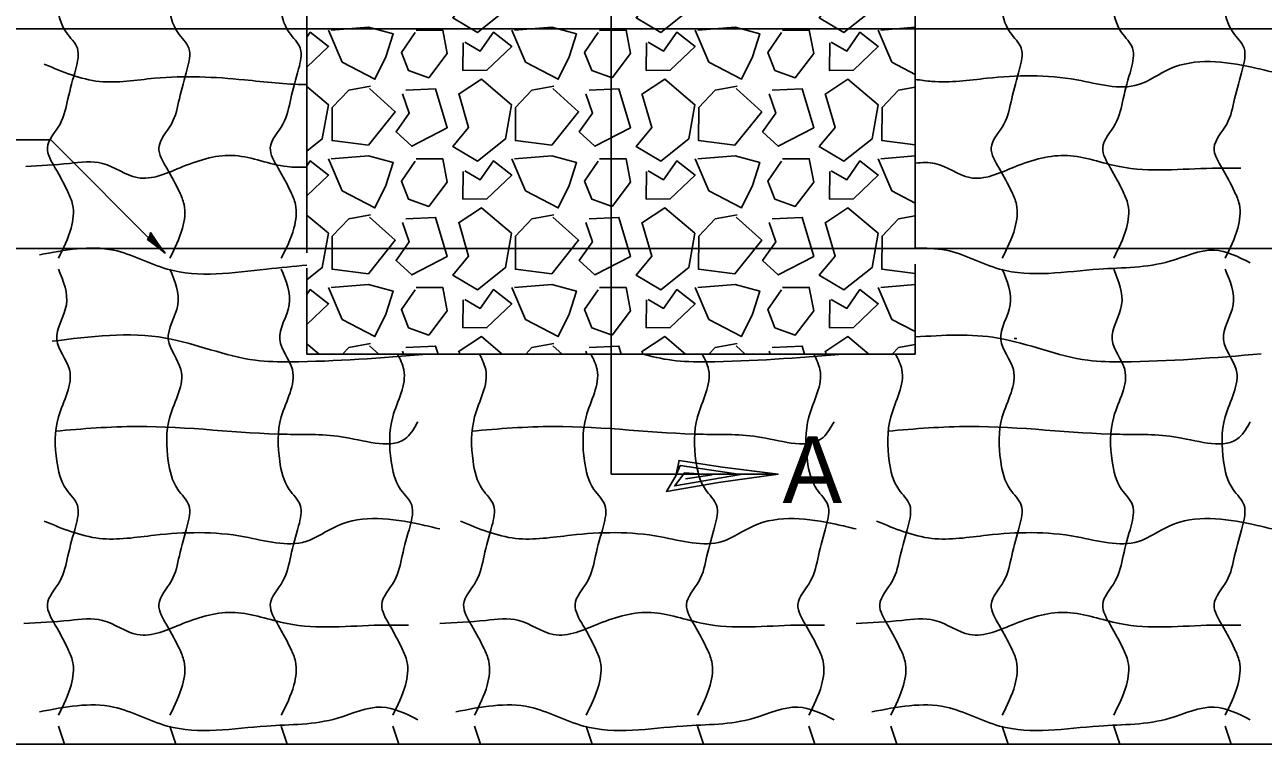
# Model space of a CAD drawing. Extents: x 0 to 2.83, y -0.08 to 1.83.
# Drawn here: x 1.9495 to 2.3199, y 0.808 to 1.0231 of the extents above; entities that cross this region are included whole.
import ezdxf

# ---------------------------------------------------------------- set-up
doc = ezdxf.new("R2010")
doc.units = 0
doc.layers.add('RD_Pr_Roadway_Notes', color=7, linetype='Continuous')
doc.layers.add('SH_General_Details', color=7, linetype='Continuous')

msp = doc.modelspace()

# ---------------------------------------------------------------- linework, layer by layer
at = {"layer": 'RD_Pr_Roadway_Notes'}
for q in [(1.94432, 0.98872), (1.99, 0.95599)]:
    msp.add_line((1.95728, 0.98872), q, dxfattribs=at)
msp.add_lwpolyline([(1.98677, 0.95985), (1.98619, 0.95897), (1.98853, 0.95718), (1.99147, 0.95481), (1.9891, 0.95807), (1.98711, 0.96102), (1.98677, 0.95985), (1.9865, 0.95915), (1.98973, 0.95663), (1.98722, 0.96037), (1.98704, 0.95929), (1.98842, 0.95803), (1.98737, 0.95951)], dxfattribs=at)
at = {"layer": 'SH_General_Details'}
for p, q in [((2.12486, 0.88874), (2.12486, 1.53237)), ((2.03382, 0.95491), (2.03382, 1.1594)), ((2.21583, 0.95632), (2.21583, 1.1594)), ((1.68519, 1.02188), (2.00749, 1.02188)), ((2.00749, 1.02188), (2.24215, 1.02188)), ((2.5647, 1.02188), (2.24215, 1.02188)), ((1.68477, 0.95625), (2.56428, 0.95625)), ((2.03382, 0.92467), (2.03382, 0.95038)), ((2.21583, 0.92467), (2.21583, 0.95157)), ((2.24541, 0.92938), (2.24625, 0.92938)), ((2.03382, 0.92467), (2.21583, 0.92467)), ((2.12486, 0.88874), (2.17479, 0.88874)), ((1.95955, 0.81345), (1.96134, 0.80802)), ((1.99288, 0.81345), (1.99467, 0.80802)), ((2.02621, 0.81345), (2.028, 0.80802)), ((2.05955, 0.81345), (2.06134, 0.80802)), ((2.08404, 0.81345), (2.08583, 0.80802)), ((2.11737, 0.81345), (2.11916, 0.80802)), ((2.15071, 0.81345), (2.1525, 0.80802)), ((2.18404, 0.81345), (2.18583, 0.80802)), ((2.20853, 0.81345), (2.21032, 0.80802)), ((2.24187, 0.81345), (2.24366, 0.80802)), ((2.2752, 0.81345), (2.27699, 0.80802)), ((2.30853, 0.81345), (2.31032, 0.80802)), ((1.72734, 0.80802), (2.52238, 0.80802))]:
    msp.add_line(p, q, dxfattribs=at)
for points in [[(2.07927, 1.04108), (2.08223, 1.0309), (2.0775, 1.02526), (2.08489, 1.02087), (2.09328, 1.02749), (2.0951, 1.03772), (2.08608, 1.04529), (2.07911, 1.04076)], [(2.13408, 1.04108), (2.13705, 1.0309), (2.13232, 1.02526), (2.1397, 1.02087), (2.1481, 1.02749), (2.14992, 1.03772), (2.1409, 1.04529), (2.13392, 1.04076)], [(2.1889, 1.04108), (2.19186, 1.0309), (2.18713, 1.02526), (2.19451, 1.02087), (2.20291, 1.02749), (2.20473, 1.03772), (2.19571, 1.04529), (2.18874, 1.04076)], [(2.04114, 1.02155), (2.0523, 1.02246), (2.05967, 1.02045), (2.0575, 1.01357), (2.05421, 1.00683), (2.04443, 1.012), (2.04034, 1.02154)], [(2.09595, 1.02155), (2.10712, 1.02246), (2.11449, 1.02045), (2.11231, 1.01357), (2.10903, 1.00683), (2.09924, 1.012), (2.09515, 1.02154)], [(2.15076, 1.02155), (2.16193, 1.02246), (2.1693, 1.02045), (2.16713, 1.01357), (2.16384, 1.00683), (2.15405, 1.012), (2.14997, 1.02154)], [(2.03382, 1.01043), (2.04034, 1.01665), (2.03486, 1.02091), (2.03382, 1.01942)], [(2.06621, 1.02084), (2.06212, 1.01489), (2.06424, 1.00948), (2.07033, 1.00731), (2.07585, 1.01455), (2.0745, 1.02156), (2.06653, 1.02148)], [(2.08061, 1.01779), (2.08053, 1.00949), (2.08771, 1.00956), (2.09515, 1.01665), (2.08967, 1.02091), (2.08574, 1.01529), (2.08108, 1.01795)], [(2.12102, 1.02084), (2.11693, 1.01489), (2.11905, 1.00948), (2.12515, 1.00731), (2.13067, 1.01455), (2.12932, 1.02156), (2.12135, 1.02148)], [(2.13543, 1.01779), (2.13535, 1.00949), (2.14253, 1.00956), (2.14997, 1.01665), (2.14449, 1.02091), (2.14055, 1.01529), (2.1359, 1.01795)], [(2.17584, 1.02084), (2.17175, 1.01489), (2.17387, 1.00948), (2.17996, 1.00731), (2.18548, 1.01455), (2.18413, 1.02156), (2.17616, 1.02148)], [(2.19024, 1.01779), (2.19016, 1.00949), (2.19734, 1.00956), (2.20478, 1.01665), (2.1993, 1.02091), (2.19537, 1.01529), (2.19071, 1.01795)], [(2.21583, 1.00832), (2.20887, 1.012), (2.20478, 1.02154)], [(2.20558, 1.02155), (2.21583, 1.02239)], [(2.03382, 0.98536), (2.03847, 0.98902), (2.04029, 0.99925), (2.03382, 1.00469)], [(2.0529, 1.00475), (2.04636, 1.00357), (2.04147, 0.99842), (2.04141, 0.98851), (2.05227, 0.98718), (2.06031, 0.99716), (2.05259, 1.00411)], [(2.0625, 1.00245), (2.06447, 0.99672), (2.06053, 0.9911), (2.06521, 0.98683), (2.07585, 0.99236), (2.07238, 1.00398), (2.06345, 1.00357)], [(2.07927, 1.00261), (2.08223, 0.99243), (2.0775, 0.98679), (2.08489, 0.9824), (2.09328, 0.98902), (2.0951, 0.99925), (2.08608, 1.00683), (2.07911, 1.00229)], [(2.10771, 1.00475), (2.10118, 1.00357), (2.09628, 0.99842), (2.09622, 0.98851), (2.10708, 0.98718), (2.11513, 0.99716), (2.1074, 1.00411)], [(2.11732, 1.00245), (2.11929, 0.99672), (2.11535, 0.9911), (2.12003, 0.98683), (2.13067, 0.99236), (2.12719, 1.00398), (2.11826, 1.00357)], [(2.13408, 1.00261), (2.13705, 0.99243), (2.13232, 0.98679), (2.1397, 0.9824), (2.1481, 0.98902), (2.14992, 0.99925), (2.1409, 1.00683), (2.13392, 1.00229)], [(2.16253, 1.00475), (2.15599, 1.00357), (2.1511, 0.99842), (2.15104, 0.98851), (2.1619, 0.98718), (2.16994, 0.99716), (2.16222, 1.00411)], [(2.17213, 1.00245), (2.1741, 0.99672), (2.17016, 0.9911), (2.17484, 0.98683), (2.18548, 0.99236), (2.18201, 1.00398), (2.17308, 1.00357)], [(2.1889, 1.00261), (2.19186, 0.99243), (2.18713, 0.98679), (2.19451, 0.9824), (2.20291, 0.98902), (2.20473, 0.99925), (2.19571, 1.00683), (2.18874, 1.00229)], [(2.21583, 1.00447), (2.21081, 1.00357), (2.20591, 0.99842), (2.20585, 0.98851), (2.21583, 0.98729)], [(2.03382, 0.97197), (2.04034, 0.97819), (2.03486, 0.98244), (2.03382, 0.98095)], [(2.04114, 0.98308), (2.0523, 0.98399), (2.05967, 0.98198), (2.0575, 0.9751), (2.05421, 0.96836), (2.04443, 0.97353), (2.04034, 0.98307)], [(2.06621, 0.98237), (2.06212, 0.97642), (2.06424, 0.97101), (2.07033, 0.96884), (2.07585, 0.97608), (2.0745, 0.98309), (2.06653, 0.98301)], [(2.08061, 0.97932), (2.08053, 0.97102), (2.08771, 0.97109), (2.09515, 0.97819), (2.08967, 0.98244), (2.08574, 0.97682), (2.08108, 0.97948)], [(2.09595, 0.98308), (2.10712, 0.98399), (2.11449, 0.98198), (2.11231, 0.9751), (2.10903, 0.96836), (2.09924, 0.97353), (2.09515, 0.98307)], [(2.12102, 0.98237), (2.11693, 0.97642), (2.11905, 0.97101), (2.12515, 0.96884), (2.13067, 0.97608), (2.12932, 0.98309), (2.12135, 0.98301)], [(2.13543, 0.97932), (2.13535, 0.97102), (2.14253, 0.97109), (2.14997, 0.97819), (2.14449, 0.98244), (2.14055, 0.97682), (2.1359, 0.97948)], [(2.15076, 0.98308), (2.16193, 0.98399), (2.1693, 0.98198), (2.16713, 0.9751), (2.16384, 0.96836), (2.15405, 0.97353), (2.14997, 0.98307)], [(2.17584, 0.98237), (2.17175, 0.97642), (2.17387, 0.97101), (2.17996, 0.96884), (2.18548, 0.97608), (2.18413, 0.98309), (2.17616, 0.98301)], [(2.19024, 0.97932), (2.19016, 0.97102), (2.19734, 0.97109), (2.20478, 0.97819), (2.1993, 0.98244), (2.19537, 0.97682), (2.19071, 0.97948)], [(2.21583, 0.96985), (2.20887, 0.97353), (2.20478, 0.98307)], [(2.20558, 0.98308), (2.21583, 0.98392)], [(2.07927, 0.96415), (2.08223, 0.95396), (2.0775, 0.94832), (2.08489, 0.94393), (2.09328, 0.95056), (2.0951, 0.96079), (2.08608, 0.96836), (2.07911, 0.96382)], [(2.13408, 0.96415), (2.13705, 0.95396), (2.13232, 0.94832), (2.1397, 0.94393), (2.1481, 0.95056), (2.14992, 0.96079), (2.1409, 0.96836), (2.13392, 0.96382)], [(2.1889, 0.96415), (2.19186, 0.95396), (2.18713, 0.94832), (2.19451, 0.94393), (2.20291, 0.95056), (2.20473, 0.96079), (2.19571, 0.96836), (2.18874, 0.96382)], [(2.03382, 0.94689), (2.03847, 0.95056), (2.04029, 0.96079), (2.03382, 0.96622)], [(2.0529, 0.96628), (2.04636, 0.9651), (2.04147, 0.95995), (2.04141, 0.95004), (2.05227, 0.94872), (2.06031, 0.95869), (2.05259, 0.96564)], [(2.0625, 0.96398), (2.06447, 0.95826), (2.06053, 0.95263), (2.06521, 0.94836), (2.07585, 0.9539), (2.07238, 0.96552), (2.06345, 0.96511)], [(2.10771, 0.96628), (2.10118, 0.9651), (2.09628, 0.95995), (2.09622, 0.95004), (2.10708, 0.94872), (2.11513, 0.95869), (2.1074, 0.96564)], [(2.11732, 0.96398), (2.11929, 0.95826), (2.11535, 0.95263), (2.12003, 0.94836), (2.13067, 0.9539), (2.12719, 0.96552), (2.11826, 0.96511)], [(2.16253, 0.96628), (2.15599, 0.9651), (2.1511, 0.95995), (2.15104, 0.95004), (2.1619, 0.94872), (2.16994, 0.95869), (2.16222, 0.96564)], [(2.17213, 0.96398), (2.1741, 0.95826), (2.17016, 0.95263), (2.17484, 0.94836), (2.18548, 0.9539), (2.18201, 0.96552), (2.17308, 0.96511)], [(2.21583, 0.96601), (2.21081, 0.9651), (2.20591, 0.95995), (2.20585, 0.95004), (2.21583, 0.94882)], [(2.04114, 0.94461), (2.0523, 0.94553), (2.05967, 0.94351), (2.0575, 0.93663), (2.05421, 0.92989), (2.04443, 0.93506), (2.04034, 0.94461)], [(2.09595, 0.94461), (2.10712, 0.94553), (2.11449, 0.94351), (2.11231, 0.93663), (2.10903, 0.92989), (2.09924, 0.93506), (2.09515, 0.94461)], [(2.15076, 0.94461), (2.16193, 0.94553), (2.1693, 0.94351), (2.16713, 0.93663), (2.16384, 0.92989), (2.15405, 0.93506), (2.14997, 0.94461)], [(2.20558, 0.94461), (2.21583, 0.94545)], [(2.03382, 0.9335), (2.04034, 0.93972), (2.03486, 0.94397), (2.03382, 0.94248)], [(2.06621, 0.94391), (2.06212, 0.93796), (2.06424, 0.93255), (2.07033, 0.93038), (2.07585, 0.93762), (2.0745, 0.94462), (2.06653, 0.94455)], [(2.08061, 0.94085), (2.08053, 0.93255), (2.08771, 0.93262), (2.09515, 0.93972), (2.08967, 0.94397), (2.08574, 0.93835), (2.08108, 0.94101)], [(2.12102, 0.94391), (2.11693, 0.93796), (2.11905, 0.93255), (2.12515, 0.93038), (2.13067, 0.93762), (2.12932, 0.94462), (2.12135, 0.94455)], [(2.13543, 0.94085), (2.13535, 0.93255), (2.14253, 0.93262), (2.14997, 0.93972), (2.14449, 0.94397), (2.14055, 0.93835), (2.1359, 0.94101)], [(2.17584, 0.94391), (2.17175, 0.93796), (2.17387, 0.93255), (2.17996, 0.93038), (2.18548, 0.93762), (2.18413, 0.94462), (2.17616, 0.94455)], [(2.19024, 0.94085), (2.19016, 0.93255), (2.19734, 0.93262), (2.20478, 0.93972), (2.1993, 0.94397), (2.19537, 0.93835), (2.19071, 0.94101)], [(2.21583, 0.93139), (2.20887, 0.93506), (2.20478, 0.94461)], [(2.0923, 0.92467), (2.08608, 0.92989), (2.07911, 0.92536)], [(2.14712, 0.92467), (2.1409, 0.92989), (2.13392, 0.92536)], [(2.20193, 0.92467), (2.19571, 0.92989), (2.18874, 0.92536)], [(2.03749, 0.92467), (2.03382, 0.92775)], [(2.0529, 0.92781), (2.04636, 0.92663), (2.04449, 0.92467)], [(2.05537, 0.92467), (2.05259, 0.92717)], [(2.07309, 0.92467), (2.07238, 0.92705), (2.06345, 0.92664)], [(2.10771, 0.92781), (2.10118, 0.92663), (2.09931, 0.92467)], [(2.11018, 0.92467), (2.1074, 0.92717)], [(2.1279, 0.92467), (2.12719, 0.92705), (2.11826, 0.92664)], [(2.16253, 0.92781), (2.15599, 0.92663), (2.15412, 0.92467)], [(2.165, 0.92467), (2.16222, 0.92717)], [(2.18272, 0.92467), (2.18201, 0.92705), (2.17308, 0.92664)], [(2.21583, 0.92754), (2.21081, 0.92663), (2.20894, 0.92467)], [(2.0625, 0.92551), (2.06279, 0.92467)], [(2.07927, 0.92568), (2.07956, 0.92467)], [(2.11732, 0.92551), (2.11761, 0.92467)], [(2.13408, 0.92568), (2.13438, 0.92467)], [(2.17213, 0.92551), (2.17242, 0.92467)], [(2.1889, 0.92568), (2.18919, 0.92467)], [(2.14419, 0.8883), (2.14521, 0.89286), (2.15815, 0.8909), (2.17479, 0.88874), (2.15703, 0.8863), (2.14146, 0.88357), (2.14419, 0.8883), (2.14555, 0.89132), (2.16361, 0.88872), (2.14387, 0.88525), (2.14679, 0.88914), (2.15508, 0.88861), (2.1471, 0.8874)]]:
    msp.add_lwpolyline(points, dxfattribs=at)
for points in [[(1.95955, 1.08671), (1.96191, 1.07599), (1.95907, 1.06562), (1.96285, 1.05666), (1.95955, 1.04251), (1.95907, 1.02931), (1.96191, 1.02082), (1.96521, 1.0161), (1.96473, 1.00997), (1.96237, 1.00101), (1.96002, 0.99347), (1.95625, 0.98639), (1.9586, 0.98026), (1.96237, 0.97319), (1.96379, 0.96942), (1.96332, 0.96234), (1.95955, 0.95338)], [(1.99288, 1.08671), (1.99524, 1.07599), (1.99241, 1.06562), (1.99618, 1.05666), (1.99288, 1.04251), (1.99241, 1.02931), (1.99524, 1.02082), (1.99854, 1.0161), (1.99807, 1.00997), (1.99571, 1.00101), (1.99335, 0.99347), (1.98958, 0.98639), (1.99193, 0.98026), (1.99571, 0.97319), (1.99712, 0.96942), (1.99665, 0.96234), (1.99288, 0.95338)], [(2.02621, 1.08671), (2.02857, 1.07599), (2.02574, 1.06562), (2.02951, 1.05666), (2.02621, 1.04251), (2.02574, 1.02931), (2.02857, 1.02082), (2.03187, 1.0161), (2.0314, 1.00997), (2.02904, 1.00101), (2.02669, 0.99347), (2.02291, 0.98639), (2.02527, 0.98026), (2.02904, 0.97319), (2.03045, 0.96942), (2.02999, 0.96234), (2.02621, 0.95338)], [(2.24187, 1.08671), (2.24423, 1.07599), (2.24139, 1.06562), (2.24517, 1.05666), (2.24187, 1.04251), (2.24139, 1.02931), (2.24423, 1.02082), (2.24753, 1.0161), (2.24705, 1.00997), (2.24469, 1.00101), (2.24234, 0.99347), (2.23857, 0.98639), (2.24092, 0.98026), (2.24469, 0.97319), (2.24611, 0.96942), (2.24564, 0.96234), (2.24187, 0.95338)], [(2.2752, 1.08671), (2.27756, 1.07599), (2.27473, 1.06562), (2.2785, 1.05666), (2.2752, 1.04251), (2.27473, 1.02931), (2.27756, 1.02082), (2.28086, 1.0161), (2.28039, 1.00997), (2.27803, 1.00101), (2.27567, 0.99347), (2.2719, 0.98639), (2.27425, 0.98026), (2.27803, 0.97319), (2.27944, 0.96942), (2.27897, 0.96234), (2.2752, 0.95338)], [(2.30853, 1.08671), (2.31089, 1.07599), (2.30806, 1.06562), (2.31183, 1.05666), (2.30853, 1.04251), (2.30806, 1.02931), (2.31089, 1.02082), (2.31419, 1.0161), (2.31372, 1.00997), (2.31136, 1.00101), (2.30901, 0.99347), (2.30523, 0.98639), (2.30759, 0.98026), (2.31136, 0.97319), (2.31277, 0.96942), (2.31231, 0.96234), (2.30853, 0.95338)], [(1.9553, 1.01139), (1.97181, 1.0062), (1.98831, 1.00714), (2.01519, 1.00667), (2.03358, 1.00526), (2.03382, 1.00526)], [(2.21583, 1.00682), (2.22079, 1.0062), (2.2373, 1.00714), (2.26418, 1.00667), (2.28257, 1.00526), (2.292, 1.00997), (2.31653, 1.01045), (2.32265, 1.00903)], [(2.03382, 0.98059), (2.02793, 0.98073), (2.01236, 0.98403), (1.9968, 0.98073), (1.98313, 0.97743), (1.97275, 0.98168), (1.96285, 0.98168), (1.94978, 0.9808)], [(2.31322, 0.98026), (2.30473, 0.98026), (2.27691, 0.98073), (2.26135, 0.98403), (2.24579, 0.98073), (2.23211, 0.97743), (2.22173, 0.98168), (2.21583, 0.9818)], [(1.95389, 0.95433), (1.97605, 0.95574), (1.99209, 0.95008), (2.02179, 0.95008), (2.03382, 0.95128)], [(2.21583, 0.95636), (2.22504, 0.95574), (2.24107, 0.95008), (2.27078, 0.95008), (2.292, 0.95244), (2.30521, 0.95574), (2.31605, 0.95197)], [(1.95955, 0.95008), (1.96191, 0.93936), (1.95907, 0.92899), (1.96285, 0.92003), (1.95955, 0.90588), (1.95907, 0.89267), (1.96191, 0.88419), (1.96521, 0.87947), (1.96473, 0.87334), (1.96237, 0.86438), (1.96002, 0.85683), (1.95625, 0.84976), (1.9586, 0.84363), (1.96237, 0.83655), (1.96379, 0.83279), (1.96332, 0.82571), (1.95955, 0.81675)], [(1.99288, 0.95008), (1.99524, 0.93936), (1.99241, 0.92899), (1.99618, 0.92003), (1.99288, 0.90588), (1.99241, 0.89267), (1.99524, 0.88419), (1.99854, 0.87947), (1.99807, 0.87334), (1.99571, 0.86438), (1.99335, 0.85683), (1.98958, 0.84976), (1.99193, 0.84363), (1.99571, 0.83655), (1.99712, 0.83279), (1.99665, 0.82571), (1.99288, 0.81675)], [(2.02621, 0.95008), (2.02857, 0.93936), (2.02574, 0.92899), (2.02951, 0.92003), (2.02621, 0.90588), (2.02574, 0.89267), (2.02857, 0.88419), (2.03187, 0.87947), (2.0314, 0.87334), (2.02904, 0.86438), (2.02669, 0.85683), (2.02291, 0.84976), (2.02527, 0.84363), (2.02904, 0.83655), (2.03045, 0.83279), (2.02999, 0.82571), (2.02621, 0.81675)], [(2.24187, 0.95008), (2.24423, 0.93936), (2.24139, 0.92899), (2.24517, 0.92003), (2.24187, 0.90588), (2.24139, 0.89267), (2.24423, 0.88419), (2.24753, 0.87947), (2.24705, 0.87334), (2.24469, 0.86438), (2.24234, 0.85683), (2.23857, 0.84976), (2.24092, 0.84363), (2.24469, 0.83655), (2.24611, 0.83279), (2.24564, 0.82571), (2.24187, 0.81675)], [(2.2752, 0.95008), (2.27756, 0.93936), (2.27473, 0.92899), (2.2785, 0.92003), (2.2752, 0.90588), (2.27473, 0.89267), (2.27756, 0.88419), (2.28086, 0.87947), (2.28039, 0.87334), (2.27803, 0.86438), (2.27567, 0.85683), (2.2719, 0.84976), (2.27425, 0.84363), (2.27803, 0.83655), (2.27944, 0.83279), (2.27897, 0.82571), (2.2752, 0.81675)], [(2.30853, 0.95008), (2.31089, 0.93936), (2.30806, 0.92899), (2.31183, 0.92003), (2.30853, 0.90588), (2.30806, 0.89267), (2.31089, 0.88419), (2.31419, 0.87947), (2.31372, 0.87334), (2.31136, 0.86438), (2.30901, 0.85683), (2.30523, 0.84976), (2.30759, 0.84363), (2.31136, 0.83655), (2.31277, 0.83279), (2.31231, 0.82571), (2.30853, 0.81675)], [(1.95766, 0.92851), (1.99161, 0.92946), (2.01849, 0.92285), (2.02887, 0.92238), (2.06981, 0.92467)], [(2.21583, 0.9298), (2.2406, 0.92946), (2.26748, 0.92285), (2.27785, 0.92238), (2.31935, 0.92474)], [(2.06098, 0.92467), (2.06285, 0.92003), (2.05955, 0.90588), (2.05907, 0.89267), (2.06191, 0.88419), (2.06521, 0.87947), (2.06473, 0.87334), (2.06237, 0.86438), (2.06002, 0.85683), (2.05625, 0.84976), (2.0586, 0.84363), (2.06237, 0.83655), (2.06379, 0.83279), (2.06332, 0.82571), (2.05955, 0.81675)], [(2.08548, 0.92467), (2.08734, 0.92003), (2.08404, 0.90588), (2.08357, 0.89267), (2.0864, 0.88419), (2.0897, 0.87947), (2.08923, 0.87334), (2.08687, 0.86438), (2.08451, 0.85683), (2.08074, 0.84976), (2.08309, 0.84363), (2.08687, 0.83655), (2.08828, 0.83279), (2.08781, 0.82571), (2.08404, 0.81675)], [(2.11881, 0.92467), (2.12067, 0.92003), (2.11737, 0.90588), (2.1169, 0.89267), (2.11973, 0.88419), (2.12303, 0.87947), (2.12256, 0.87334), (2.1202, 0.86438), (2.11785, 0.85683), (2.11407, 0.84976), (2.11643, 0.84363), (2.1202, 0.83655), (2.12161, 0.83279), (2.12115, 0.82571), (2.11737, 0.81675)], [(2.1341, 0.92467), (2.14299, 0.92285), (2.15336, 0.92238), (2.1943, 0.92467)], [(2.15214, 0.92467), (2.15401, 0.92003), (2.15071, 0.90588), (2.15023, 0.89267), (2.15307, 0.88419), (2.15637, 0.87947), (2.15589, 0.87334), (2.15353, 0.86438), (2.15118, 0.85683), (2.14741, 0.84976), (2.14976, 0.84363), (2.15353, 0.83655), (2.15495, 0.83279), (2.15448, 0.82571), (2.15071, 0.81675)], [(2.18548, 0.92467), (2.18734, 0.92003), (2.18404, 0.90588), (2.18357, 0.89267), (2.1864, 0.88419), (2.1897, 0.87947), (2.18923, 0.87334), (2.18687, 0.86438), (2.18451, 0.85683), (2.18074, 0.84976), (2.18309, 0.84363), (2.18687, 0.83655), (2.18828, 0.83279), (2.18781, 0.82571), (2.18404, 0.81675)], [(2.20997, 0.92467), (2.21183, 0.92003), (2.20853, 0.90588), (2.20806, 0.89267), (2.21089, 0.88419), (2.21419, 0.87947), (2.21372, 0.87334), (2.21136, 0.86438), (2.20901, 0.85683), (2.20523, 0.84976), (2.20759, 0.84363), (2.21136, 0.83655), (2.21277, 0.83279), (2.21231, 0.82571), (2.20853, 0.81675)], [(1.9586, 0.90163), (1.98313, 0.90305), (2.02793, 0.90069), (2.04537, 0.89975), (2.06377, 0.89975), (2.06707, 0.90446)], [(2.08309, 0.90163), (2.10762, 0.90305), (2.15242, 0.90069), (2.16987, 0.89975), (2.18826, 0.89975), (2.19156, 0.90446)], [(2.20759, 0.90163), (2.23211, 0.90305), (2.27691, 0.90069), (2.29436, 0.89975), (2.31275, 0.89975), (2.31605, 0.90446)], [(1.9553, 0.87475), (1.97181, 0.86957), (1.98831, 0.87051), (2.01519, 0.87004), (2.03358, 0.86863), (2.04301, 0.87334), (2.06754, 0.87381), (2.07367, 0.87239)], [(2.07979, 0.87475), (2.0963, 0.86957), (2.11281, 0.87051), (2.13969, 0.87004), (2.15807, 0.86863), (2.16751, 0.87334), (2.19203, 0.87381), (2.19816, 0.87239)], [(2.20429, 0.87475), (2.22079, 0.86957), (2.2373, 0.87051), (2.26418, 0.87004), (2.28257, 0.86863), (2.292, 0.87334), (2.31653, 0.87381), (2.32265, 0.87239)], [(2.06423, 0.84363), (2.05575, 0.84363), (2.02793, 0.8441), (2.01236, 0.8474), (1.9968, 0.8441), (1.98313, 0.8408), (1.97275, 0.84505), (1.96285, 0.84505), (1.94917, 0.8441)], [(2.18873, 0.84363), (2.18024, 0.84363), (2.15242, 0.8441), (2.13685, 0.8474), (2.12129, 0.8441), (2.10762, 0.8408), (2.09724, 0.84505), (2.08734, 0.84505), (2.07367, 0.8441)], [(2.31322, 0.84363), (2.30473, 0.84363), (2.27691, 0.8441), (2.26135, 0.8474), (2.24579, 0.8441), (2.23211, 0.8408), (2.22173, 0.84505), (2.21183, 0.84505), (2.19816, 0.8441)], [(1.95389, 0.81769), (1.97605, 0.81911), (1.99209, 0.81345), (2.02179, 0.81345), (2.04301, 0.81581), (2.05622, 0.81911), (2.06707, 0.81533)], [(2.07838, 0.81769), (2.10055, 0.81911), (2.11658, 0.81345), (2.14629, 0.81345), (2.16751, 0.81581), (2.18071, 0.81911), (2.19156, 0.81533)], [(2.20287, 0.81769), (2.22504, 0.81911), (2.24107, 0.81345), (2.27078, 0.81345), (2.292, 0.81581), (2.30521, 0.81911), (2.31605, 0.81533)]]:
    msp.add_spline(points, degree=3, dxfattribs=at)

# ---------------------------------------------------------------- texts
msp.add_text('A', height=0.02, dxfattribs=at).set_placement((2.17612, 0.88012))

doc.saveas('drawing.dxf')
